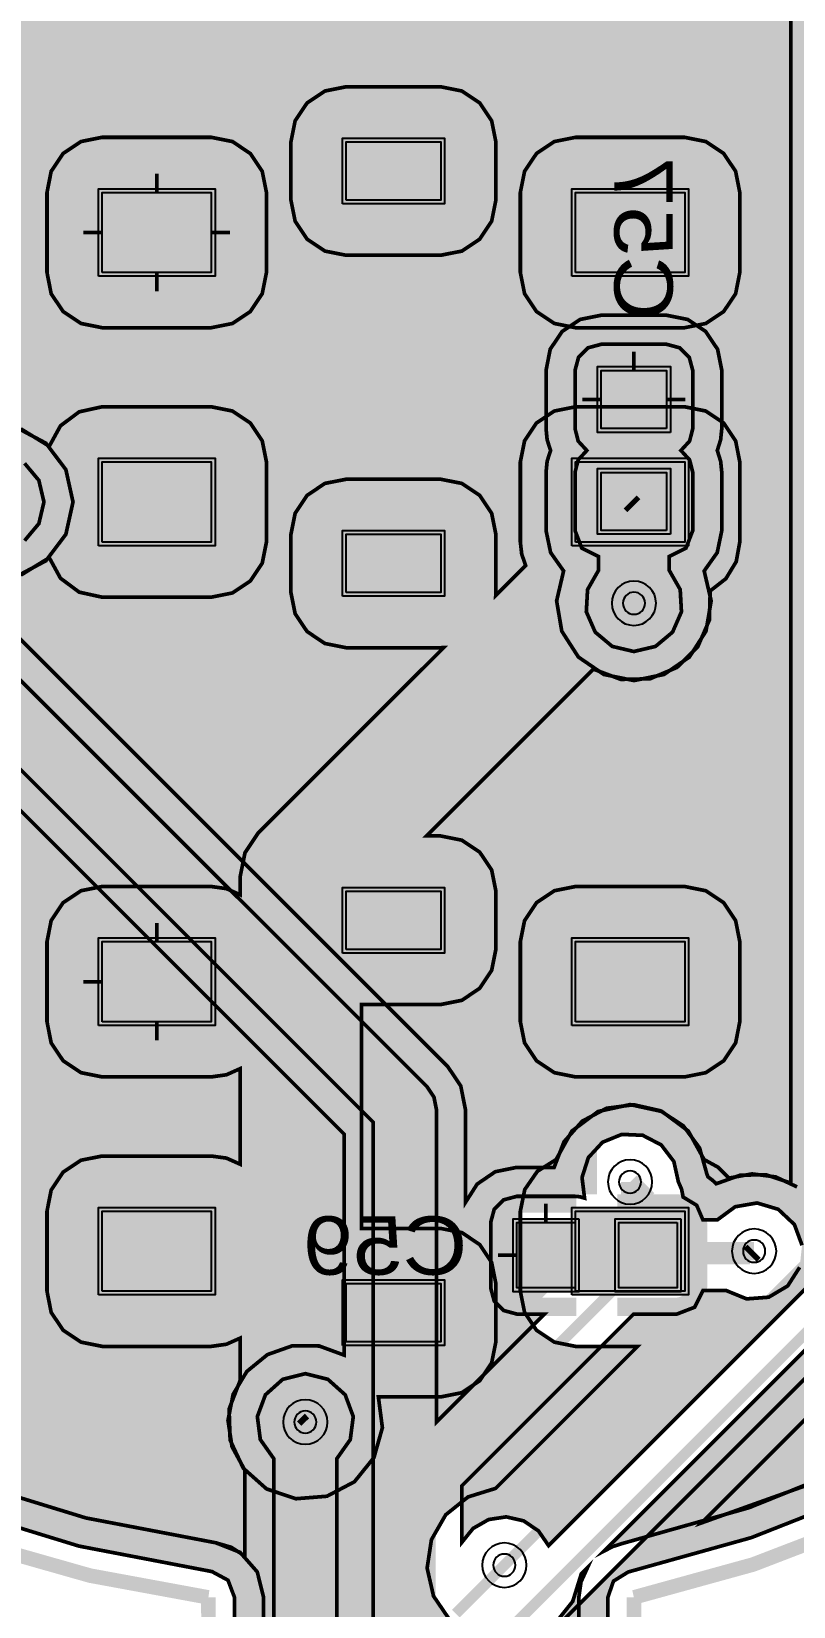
# Model space of a CAD drawing. Header units: millimetres. Extents: x -9 to 41.6, y -83.4 to 3.1.
# Drawn here: x 12.94 to 23.4, y -34.8 to -13.17 of the extents above; entities that cross this region are included whole.
import ezdxf
from ezdxf.enums import TextEntityAlignment as Align

# ---------------------------------------------------------------- set-up
doc = ezdxf.new("R2010")
doc.units = ezdxf.units.MM
doc.header["$MEASUREMENT"] = 0
for name, color, linetype, true_color in [('Board-Outline-Layer', 7, 'Continuous', 0xff00ff), ('Bottom-Layer', 7, 'Continuous', 0x0000ff), ('Bottom-Paste-Mask-Layer', 7, 'Continuous', 0x800000), ('Bottom-Silkscreen-Layer', 7, 'Continuous', 0x66cc33), ('Bottom-Solder-Mask-Layer', 7, 'Continuous', 0xaa00ff), ('Hole-Layer', 7, 'Continuous', 0x222222), ('Multi-Layer', 7, 'Continuous', 0xc0c0c0), ('Top-Layer', 7, 'Continuous', 0xff0000), ('Top-Paste-Mask-Layer', 7, 'Continuous', 0x808080), ('Top-Silkscreen-Layer', 7, 'Continuous', 0xffcc00), ('Top-Solder-Mask-Layer', 7, 'Continuous', 0x800080)]:
    doc.layers.add(name, color=color, linetype=linetype, true_color=true_color)
doc.styles.get("Standard").update_dxf_attribs({"font": 'arial.ttf'})

msp = doc.modelspace()

# ---------------------------------------------------------------- hatches: boundary and pattern name
at = {"layer": 'Bottom-Layer'}
for points in [[(17.283, -78.878), (17.29, -78.949), (17.311, -79.017), (15.852, -79.017), (15.725, -34.67), (15.636, -34.435), (15.415, -34.316), (13.588, -33.966), (11.81, -33.42), (10.102, -32.684), (8.484, -31.767), (6.975, -30.68), (5.593, -29.435), (4.355, -28.048), (3.274, -26.534), (2.364, -24.912), (1.636, -23.2), (1.098, -21.42), (0.756, -19.591), (0.615, -17.737), (0.676, -15.878), (0.939, -14.037), (1.4, -12.235), (2.054, -10.494), (2.893, -8.834), (3.907, -7.275), (5.085, -5.835), (5.333, -5.587), (6.691, -4.369), (8.17, -3.303), (9.755, -2.401), (11.427, -1.673), (13.167, -1.128), (14.956, -0.771), (16.772, -0.607), (18.595, -0.638), (20.405, -0.863), (22.18, -1.28), (23.901, -1.884), (25.547, -2.669), (27.101, -3.624), (28.543, -4.739), (29.859, -6.003), (31.032, -7.399), (32.049, -8.912), (32.9, -10.526), (33.573, -12.22), (34.061, -13.977), (34.061, -21.354), (33.594, -23.047), (32.955, -24.683), (32.152, -26.245), (31.192, -27.716), (30.086, -29.081), (28.846, -30.325), (27.485, -31.434), (26.016, -32.398), (24.457, -33.206), (22.822, -33.85), (21.131, -34.322), (20.929, -34.447), (20.851, -34.671), (20.851, -79.017), (19.522, -79.017), (19.543, -78.949), (19.55, -78.878), (19.55, -78.861), (19.965, -78.861), (20.144, -78.813), (20.275, -78.682), (20.323, -78.503), (20.323, -78.103), (20.317, -78.04), (20.301, -77.978), (20.317, -77.917), (20.323, -77.853), (20.323, -77.453), (20.275, -77.274), (20.144, -77.143), (19.965, -77.095), (19.547, -77.095), (19.547, -35.676), (24.501, -30.721), (24.595, -30.581), (24.628, -30.415), (24.628, -12.192), (24.595, -12.026), (24.501, -11.886), (22.245, -9.629), (22.475, -9.629), (22.757, -9.744), (23.06, -9.721), (23.321, -9.566), (23.485, -9.31), (23.518, -9.008), (23.413, -8.722), (23.191, -8.514), (22.9, -8.427), (22.6, -8.479), (22.355, -8.659), (21.903, -8.659), (21.856, -8.513), (21.752, -8.4), (21.808, -8.078), (21.704, -7.768), (21.464, -7.546), (21.147, -7.465), (20.83, -7.546), (20.59, -7.768), (20.486, -8.078), (20.542, -8.4), (20.49, -8.445), (20.447, -8.498), (20.318, -8.379), (20.147, -8.336), (19.347, -8.336), (19.168, -8.384), (19.037, -8.515), (18.989, -8.694), (18.989, -9.594), (19.037, -9.773), (19.168, -9.904), (19.347, -9.952), (20.147, -9.952), (20.318, -9.909), (20.447, -9.79), (20.576, -9.909), (20.747, -9.952), (21.343, -9.952), (23.762, -12.371), (23.762, -30.236), (20.038, -33.96), (19.899, -33.758), (19.696, -33.62), (19.456, -33.565), (19.214, -33.602), (19.001, -33.724), (18.847, -33.915), (18.847, -33.139), (21.205, -30.78), (21.801, -30.78), (22.042, -30.687), (22.157, -30.457), (22.475, -30.457), (22.757, -30.572), (23.06, -30.549), (23.321, -30.394), (23.485, -30.138), (23.518, -29.836), (23.413, -29.551), (23.191, -29.342), (22.9, -29.255), (22.6, -29.307), (22.355, -29.487), (22.157, -29.487), (22.071, -29.287), (21.885, -29.174), (21.864, -29.066), (21.82, -28.966), (21.758, -28.686), (21.584, -28.458), (21.33, -28.326), (21.044, -28.313), (20.779, -28.421), (20.584, -28.632), (20.497, -28.905), (20.532, -29.189), (20.468, -29.17), (20.401, -29.164), (19.601, -29.164), (19.422, -29.212), (19.291, -29.343), (19.243, -29.522), (19.243, -30.422), (19.291, -30.601), (19.422, -30.732), (19.601, -30.78), (19.98, -30.78), (18.497, -32.264), (18.497, -27.967), (18.464, -27.801), (18.37, -27.66), (11.267, -20.558), (11.263, -20.421), (11.231, -20.287), (11.302, -20.21), (11.348, -20.115), (11.994, -20.115), (12.259, -20.266), (12.564, -20.283), (12.843, -20.161), (13.039, -19.927), (13.109, -19.63), (13.039, -19.333), (12.843, -19.099), (12.564, -18.977), (12.259, -18.994), (11.994, -19.145), (11.364, -19.145), (11.364, -19.108), (11.316, -18.929), (11.185, -18.798), (11.006, -18.75), (10.206, -18.75), (10.035, -18.793), (9.906, -18.912), (9.777, -18.793), (9.606, -18.75), (8.806, -18.75), (8.627, -18.798), (8.496, -18.929), (8.448, -19.108), (8.448, -20.008), (8.496, -20.187), (8.627, -20.318), (8.806, -20.366), (9.606, -20.366), (9.777, -20.323), (9.906, -20.204), (9.94, -20.248), (9.981, -20.287), (9.951, -20.611), (10.079, -20.911), (10.334, -21.114), (10.655, -21.171), (17.63, -28.146), (17.63, -76.327), (17.131, -75.827), (17.131, -32.765), (17.315, -32.504), (17.356, -32.188), (17.245, -31.889), (17.007, -31.676), (16.697, -31.599), (16.388, -31.676), (16.15, -31.889), (16.039, -32.188), (16.08, -32.504), (16.264, -32.765), (16.264, -76.007), (16.297, -76.172), (16.391, -76.313), (17.173, -77.095), (16.865, -77.095), (16.686, -77.143), (16.555, -77.274), (16.507, -77.453), (16.507, -77.853), (16.513, -77.917), (16.529, -77.978), (16.513, -78.04), (16.507, -78.103), (16.507, -78.503), (16.555, -78.682), (16.686, -78.813), (16.865, -78.861), (17.283, -78.861)], [(5.615, -5.869), (6.984, -4.645), (8.48, -3.578), (10.084, -2.683), (11.776, -1.97), (13.537, -1.447), (15.345, -1.121), (17.177, -0.996), (19.013, -1.073), (20.828, -1.352), (22.602, -1.828), (24.313, -2.497), (25.94, -3.351), (27.463, -4.378), (28.863, -5.566), (30.125, -6.901), (31.232, -8.367), (32.171, -9.945), (32.931, -11.618), (33.502, -13.364), (33.877, -15.162), (34.053, -16.99), (34.026, -18.827), (33.797, -20.649), (33.369, -22.436), (32.748, -24.164), (31.939, -25.814), (30.955, -27.364), (29.806, -28.797), (28.506, -30.095), (27.071, -31.242), (25.518, -32.224), (23.868, -33.029), (22.138, -33.648), (24.783, -31.003), (24.963, -30.733), (25.027, -30.415), (25.027, -12.192), (24.963, -11.874), (24.783, -11.604), (23.254, -10.075), (23.628, -9.822), (23.863, -9.436), (23.917, -8.987), (23.779, -8.557), (23.474, -8.223), (23.058, -8.046), (22.607, -8.058), (22.201, -8.257), (22.172, -7.851), (21.993, -7.487), (21.69, -7.216), (21.307, -7.079), (20.901, -7.095), (20.531, -7.264), (20.251, -7.559), (20.103, -7.937), (19.347, -7.937), (19.057, -7.995), (18.812, -8.159), (18.648, -8.405), (18.59, -8.694), (18.59, -9.594), (18.648, -9.884), (18.812, -10.129), (19.057, -10.293), (19.347, -10.351), (20.147, -10.351), (20.3, -10.335), (20.447, -10.289), (20.594, -10.335), (20.747, -10.351), (21.178, -10.351), (23.364, -12.536), (23.364, -28.982), (23.028, -28.869), (22.674, -28.872), (22.34, -28.991), (22.286, -28.941), (22.227, -28.897), (22.221, -28.88), (22.213, -28.863), (22.111, -28.5), (21.888, -28.196), (21.573, -27.989), (21.206, -27.906), (20.833, -27.955), (20.5, -28.132), (20.25, -28.414), (20.114, -28.766), (19.601, -28.766), (19.306, -28.826), (19.057, -28.996), (18.895, -29.25), (18.895, -27.967), (18.832, -27.648), (18.651, -27.379), (11.786, -20.514), (11.858, -20.514), (12.281, -20.679), (12.735, -20.651), (13.136, -20.437), (13.41, -20.074), (13.508, -19.63), (13.41, -19.186), (13.136, -18.823), (12.735, -18.609), (12.281, -18.581), (11.858, -18.746), (11.671, -18.746), (11.502, -18.537), (11.271, -18.399), (11.006, -18.351), (10.206, -18.351), (10.053, -18.367), (9.906, -18.414), (9.759, -18.367), (9.606, -18.351), (8.806, -18.351), (8.516, -18.409), (8.271, -18.573), (8.107, -18.819), (8.049, -19.108), (8.049, -20.008), (8.107, -20.298), (8.271, -20.543), (8.516, -20.707), (8.806, -20.765), (9.576, -20.765), (9.759, -21.149), (10.079, -21.431), (10.485, -21.564), (17.232, -28.311), (17.232, -31.345), (16.889, -31.219), (16.523, -31.215), (16.178, -31.337), (15.895, -31.568), (15.707, -31.881), (15.636, -32.24), (15.691, -32.601), (15.866, -32.922), (15.866, -34.102), (15.681, -33.983), (15.469, -33.921), (13.685, -33.58), (11.949, -33.047), (10.281, -32.328), (8.701, -31.433), (7.227, -30.371), (5.878, -29.156), (4.668, -27.801), (3.612, -26.323), (2.724, -24.739), (2.012, -23.069), (1.486, -21.33), (1.152, -19.545), (1.013, -17.734), (1.072, -15.919), (1.328, -14.121), (1.778, -12.361), (2.416, -10.661), (3.234, -9.04), (4.224, -7.517), (5.373, -6.111)], [(20.003, -19.223), (20.003, -20.023), (20.066, -20.325), (20.244, -20.577), (20.148, -20.988), (20.219, -21.404), (20.447, -21.759), (20.796, -21.998), (21.209, -22.082), (21.623, -21.998), (21.971, -21.759), (22.199, -21.404), (22.27, -20.988), (22.174, -20.577), (22.353, -20.325), (22.416, -20.023), (22.416, -19.223), (22.4, -19.07), (22.354, -18.923), (22.4, -18.776), (22.416, -18.623), (22.416, -17.823), (22.358, -17.533), (22.194, -17.288), (21.949, -17.124), (21.659, -17.066), (20.759, -17.066), (20.47, -17.124), (20.224, -17.288), (20.06, -17.533), (20.003, -17.823), (20.003, -18.623), (20.018, -18.776), (20.065, -18.923), (20.018, -19.07)], [(20.401, -19.223), (20.401, -20.023), (20.494, -20.264), (20.724, -20.379), (20.724, -20.568), (20.573, -20.833), (20.556, -21.138), (20.678, -21.417), (20.912, -21.613), (21.209, -21.683), (21.506, -21.613), (21.74, -21.417), (21.862, -21.138), (21.845, -20.833), (21.694, -20.568), (21.694, -20.379), (21.924, -20.264), (22.017, -20.023), (22.017, -19.223), (21.974, -19.052), (21.855, -18.923), (21.974, -18.794), (22.017, -18.623), (22.017, -17.823), (21.969, -17.644), (21.838, -17.513), (21.659, -17.465), (20.759, -17.465), (20.58, -17.513), (20.449, -17.644), (20.401, -17.823), (20.401, -18.623), (20.444, -18.794), (20.563, -18.923), (20.444, -19.052)], [(21.659, -18.623), (20.759, -18.623), (20.759, -17.823), (21.659, -17.823)], [(21.659, -20.023), (20.759, -20.023), (20.759, -19.223), (21.659, -19.223)], [(20.401, -29.522), (20.401, -30.422), (19.601, -30.422), (19.601, -29.522)], [(21.801, -29.522), (21.801, -30.422), (21.001, -30.422), (21.001, -29.522)]]:
    msp.add_hatch(color=256, dxfattribs=at).paths.add_polyline_path(points)
at = {"layer": 'Bottom-Paste-Mask-Layer'}
for points in [[(21.659, -18.623), (20.759, -18.623), (20.759, -17.823), (21.659, -17.823)], [(21.659, -20.023), (20.759, -20.023), (20.759, -19.223), (21.659, -19.223)], [(20.401, -29.522), (20.401, -30.422), (19.601, -30.422), (19.601, -29.522)], [(21.801, -29.522), (21.801, -30.422), (21.001, -30.422), (21.001, -29.522)]]:
    msp.add_hatch(color=256, dxfattribs=at).paths.add_polyline_path(points)
at = {"layer": 'Bottom-Solder-Mask-Layer'}
for points in [[(21.71, -18.674), (20.708, -18.674), (20.708, -17.772), (21.71, -17.772)], [(21.71, -20.074), (20.708, -20.074), (20.708, -19.172), (21.71, -19.172)], [(20.452, -29.471), (20.452, -30.473), (19.55, -30.473), (19.55, -29.471)], [(21.852, -29.471), (21.852, -30.473), (20.95, -30.473), (20.95, -29.471)]]:
    msp.add_hatch(color=256, dxfattribs=at).paths.add_polyline_path(points)
at = {"layer": 'Top-Layer'}
for points in [[(21.043, -33.933), (20.918, -33.973), (20.801, -34.034), (32.084, -22.751), (32.264, -22.481), (32.328, -22.163), (32.328, -22.123), (32.506, -21.791), (32.557, -21.418), (32.474, -21.051), (32.51, -20.955), (32.535, -20.855), (32.755, -20.687), (32.9, -20.452), (32.95, -20.18), (32.95, -19.08), (32.893, -18.791), (32.729, -18.545), (32.483, -18.381), (32.194, -18.323), (30.694, -18.323), (30.404, -18.381), (30.159, -18.545), (29.995, -18.791), (29.937, -19.08), (29.937, -20.18), (30.004, -20.49), (30.192, -20.746), (30.468, -20.902), (30.49, -20.977), (30.518, -21.051), (30.435, -21.497), (30.546, -21.937), (23.449, -29.034), (23.155, -28.897), (22.832, -28.856), (22.513, -28.914), (22.361, -28.762), (22.173, -28.659), (21.956, -28.267), (21.595, -27.999), (21.157, -27.904), (20.718, -27.999), (20.358, -28.267), (20.141, -28.659), (19.884, -28.82), (19.711, -29.07), (19.65, -29.367), (19.65, -30.467), (19.708, -30.757), (19.872, -31.002), (20.117, -31.166), (20.407, -31.224), (21.26, -31.224), (19.31, -33.174), (18.933, -33.291), (18.625, -33.537), (18.429, -33.879), (18.37, -34.269), (18.458, -34.653), (18.68, -34.979), (19.006, -35.201), (19.39, -35.289), (19.78, -35.23), (20.122, -35.034), (20.369, -34.726), (20.486, -34.35), (20.572, -34.263), (20.483, -34.459), (20.453, -34.671), (20.453, -78.619), (16.249, -78.619), (16.124, -34.669), (16.038, -34.321), (15.802, -34.052), (15.469, -33.921), (13.685, -33.58), (11.949, -33.047), (10.281, -32.328), (8.701, -31.433), (7.227, -30.371), (5.878, -29.156), (4.668, -27.801), (3.612, -26.323), (2.724, -24.739), (2.012, -23.069), (1.486, -21.33), (1.152, -19.545), (1.013, -17.734), (1.072, -15.919), (1.328, -14.121), (1.778, -12.361), (2.416, -10.661), (3.234, -9.04), (4.224, -7.517), (5.373, -6.111), (5.615, -5.869), (6.968, -4.658), (8.445, -3.601), (10.028, -2.711), (11.698, -1.998), (13.436, -1.471), (15.221, -1.137), (17.032, -0.998), (18.847, -1.058), (20.645, -1.314), (22.404, -1.765), (24.104, -2.404), (25.725, -3.224), (27.246, -4.216), (28.65, -5.367), (29.921, -6.665), (31.044, -8.093), (32.004, -9.634), (32.791, -11.271), (33.395, -12.983), (33.81, -14.752), (34.029, -16.554), (34.051, -18.37), (33.876, -20.178), (33.505, -21.956), (32.943, -23.683), (32.196, -25.338), (31.273, -26.903), (30.186, -28.357), (28.948, -29.685), (27.572, -30.871), (26.075, -31.899), (24.475, -32.759), (22.791, -33.439), (21.043, -33.933)], [(16.5, -15.486), (16.558, -15.775), (16.722, -16.021), (16.967, -16.185), (17.257, -16.242), (18.557, -16.242), (18.847, -16.185), (19.092, -16.021), (19.256, -15.775), (19.314, -15.486), (19.314, -14.686), (19.256, -14.396), (19.092, -14.151), (18.847, -13.987), (18.557, -13.929), (17.257, -13.929), (16.967, -13.987), (16.722, -14.151), (16.558, -14.396), (16.5, -14.686)], [(13.151, -16.48), (13.208, -16.77), (13.372, -17.015), (13.618, -17.179), (13.907, -17.237), (15.407, -17.237), (15.697, -17.179), (15.942, -17.015), (16.106, -16.77), (16.164, -16.48), (16.164, -15.38), (16.106, -15.09), (15.942, -14.845), (15.697, -14.681), (15.407, -14.623), (13.907, -14.623), (13.618, -14.681), (13.372, -14.845), (13.208, -15.09), (13.151, -15.38)], [(17.257, -15.486), (17.257, -14.686), (18.557, -14.686), (18.557, -15.486)], [(19.65, -16.48), (19.708, -16.77), (19.872, -17.015), (20.117, -17.179), (20.407, -17.237), (21.907, -17.237), (22.196, -17.179), (22.442, -17.015), (22.606, -16.77), (22.663, -16.48), (22.663, -15.38), (22.606, -15.09), (22.442, -14.845), (22.196, -14.681), (21.907, -14.623), (20.407, -14.623), (20.117, -14.681), (19.872, -14.845), (19.708, -15.09), (19.65, -15.38)], [(13.907, -16.48), (13.907, -15.38), (15.407, -15.38), (15.407, -16.48)], [(20.407, -16.48), (20.407, -15.38), (21.907, -15.38), (21.907, -16.48)], [(13.907, -20.937), (15.407, -20.937), (15.697, -20.879), (15.942, -20.715), (16.106, -20.47), (16.164, -20.18), (16.164, -19.08), (16.106, -18.791), (15.942, -18.545), (15.697, -18.381), (15.407, -18.323), (13.907, -18.323), (13.593, -18.392), (13.336, -18.584), (13.182, -18.865), (12.792, -18.626), (12.337, -18.574), (11.903, -18.718), (11.735, -18.508), (11.503, -18.371), (11.239, -18.323), (9.739, -18.323), (9.449, -18.381), (9.204, -18.545), (9.04, -18.791), (8.982, -19.08), (8.982, -20.18), (9.066, -20.527), (9.3, -20.796), (9.631, -20.929), (9.874, -21.278), (10.235, -21.504), (10.656, -21.57), (11.068, -21.465), (11.407, -21.206), (11.616, -20.836), (11.78, -20.709), (11.903, -20.542), (12.337, -20.686), (12.792, -20.634), (13.182, -20.395), (13.336, -20.677), (13.593, -20.868)], [(15.805, -28.724), (15.614, -28.639), (15.407, -28.611), (13.907, -28.611), (13.618, -28.668), (13.372, -28.832), (13.208, -29.078), (13.151, -29.367), (13.151, -30.467), (13.208, -30.757), (13.372, -31.002), (13.618, -31.166), (13.907, -31.224), (15.407, -31.224), (15.614, -31.195), (15.805, -31.11), (15.805, -31.687), (15.651, -32.085), (15.665, -32.511), (15.846, -32.897), (16.165, -33.181), (16.569, -33.316), (16.994, -33.282), (17.372, -33.083), (17.64, -32.751), (17.756, -32.341), (17.701, -31.918), (18.557, -31.918), (18.847, -31.86), (19.092, -31.696), (19.256, -31.451), (19.314, -31.161), (19.314, -30.361), (19.256, -30.072), (19.092, -29.826), (18.847, -29.662), (18.557, -29.605), (17.469, -29.605), (17.469, -26.53), (18.557, -26.53), (18.847, -26.472), (19.092, -26.308), (19.256, -26.062), (19.314, -25.773), (19.314, -24.973), (19.256, -24.683), (19.092, -24.438), (18.847, -24.274), (18.557, -24.216), (18.362, -24.216), (20.653, -21.925), (21.029, -22.066), (21.43, -22.058), (21.8, -21.902), (22.085, -21.62), (22.245, -21.252), (22.257, -20.851), (22.472, -20.683), (22.614, -20.449), (22.663, -20.18), (22.663, -19.08), (22.606, -18.791), (22.442, -18.545), (22.196, -18.381), (21.907, -18.323), (20.407, -18.323), (20.117, -18.381), (19.872, -18.545), (19.708, -18.791), (19.65, -19.08), (19.65, -20.18), (19.669, -20.346), (19.723, -20.503), (19.312, -20.914), (19.313, -20.894), (19.314, -20.874), (19.314, -20.074), (19.256, -19.785), (19.092, -19.539), (18.847, -19.375), (18.557, -19.318), (17.257, -19.318), (16.967, -19.375), (16.722, -19.539), (16.558, -19.785), (16.5, -20.074), (16.5, -20.874), (16.558, -21.164), (16.722, -21.409), (16.967, -21.573), (17.257, -21.631), (18.557, -21.631), (18.577, -21.63), (18.597, -21.63), (16.049, -24.177), (15.869, -24.447), (15.805, -24.765), (15.805, -25.024), (15.614, -24.939), (15.407, -24.91), (13.907, -24.91), (13.618, -24.968), (13.372, -25.132), (13.208, -25.378), (13.151, -25.667), (13.151, -26.767), (13.208, -27.057), (13.372, -27.302), (13.618, -27.466), (13.907, -27.524), (15.407, -27.524), (15.614, -27.495), (15.805, -27.41)], [(13.907, -20.18), (13.907, -19.08), (15.407, -19.08), (15.407, -20.18)], [(20.407, -20.18), (20.407, -19.08), (21.907, -19.08), (21.907, -20.18)], [(17.257, -20.874), (17.257, -20.074), (18.557, -20.074), (18.557, -20.874)], [(17.257, -25.773), (17.257, -24.973), (18.557, -24.973), (18.557, -25.773)], [(19.65, -26.767), (19.708, -27.057), (19.872, -27.302), (20.117, -27.466), (20.407, -27.524), (21.907, -27.524), (22.196, -27.466), (22.442, -27.302), (22.606, -27.057), (22.663, -26.767), (22.663, -25.667), (22.606, -25.378), (22.442, -25.132), (22.196, -24.968), (21.907, -24.91), (20.407, -24.91), (20.117, -24.968), (19.872, -25.132), (19.708, -25.378), (19.65, -25.667)], [(13.907, -26.767), (13.907, -25.667), (15.407, -25.667), (15.407, -26.767)], [(20.407, -26.767), (20.407, -25.667), (21.907, -25.667), (21.907, -26.767)], [(13.907, -30.467), (13.907, -29.367), (15.407, -29.367), (15.407, -30.467)], [(20.407, -30.467), (20.407, -29.367), (21.907, -29.367), (21.907, -30.467)], [(17.257, -31.161), (17.257, -30.361), (18.557, -30.361), (18.557, -31.161)]]:
    msp.add_hatch(color=256, dxfattribs=at).paths.add_polyline_path(points)
at = {"layer": 'Top-Paste-Mask-Layer'}
for points in [[(17.257, -15.486), (17.257, -14.686), (18.557, -14.686), (18.557, -15.486)], [(13.907, -16.48), (13.907, -15.38), (15.407, -15.38), (15.407, -16.48)], [(20.407, -16.48), (20.407, -15.38), (21.907, -15.38), (21.907, -16.48)], [(13.907, -20.18), (13.907, -19.08), (15.407, -19.08), (15.407, -20.18)], [(20.407, -20.18), (20.407, -19.08), (21.907, -19.08), (21.907, -20.18)], [(17.257, -20.874), (17.257, -20.074), (18.557, -20.074), (18.557, -20.874)], [(17.257, -25.773), (17.257, -24.973), (18.557, -24.973), (18.557, -25.773)], [(13.907, -26.767), (13.907, -25.667), (15.407, -25.667), (15.407, -26.767)], [(20.407, -26.767), (20.407, -25.667), (21.907, -25.667), (21.907, -26.767)], [(13.907, -30.467), (13.907, -29.367), (15.407, -29.367), (15.407, -30.467)], [(20.407, -30.467), (20.407, -29.367), (21.907, -29.367), (21.907, -30.467)], [(17.257, -31.161), (17.257, -30.361), (18.557, -30.361), (18.557, -31.161)]]:
    msp.add_hatch(color=256, dxfattribs=at).paths.add_polyline_path(points)
at = {"layer": 'Top-Solder-Mask-Layer'}
for points in [[(17.206, -15.537), (17.206, -14.635), (18.608, -14.635), (18.608, -15.537)], [(13.856, -16.531), (13.856, -15.329), (15.458, -15.329), (15.458, -16.531)], [(20.356, -16.531), (20.356, -15.329), (21.958, -15.329), (21.958, -16.531)], [(13.856, -20.231), (13.856, -19.029), (15.458, -19.029), (15.458, -20.231)], [(20.356, -20.231), (20.356, -19.029), (21.958, -19.029), (21.958, -20.231)], [(17.206, -20.925), (17.206, -20.023), (18.608, -20.023), (18.608, -20.925)], [(17.206, -25.824), (17.206, -24.922), (18.608, -24.922), (18.608, -25.824)], [(13.856, -26.818), (13.856, -25.616), (15.458, -25.616), (15.458, -26.818)], [(20.356, -26.818), (20.356, -25.616), (21.958, -25.616), (21.958, -26.818)], [(13.856, -30.518), (13.856, -29.316), (15.458, -29.316), (15.458, -30.518)], [(20.356, -30.518), (20.356, -29.316), (21.958, -29.316), (21.958, -30.518)], [(17.206, -31.212), (17.206, -30.31), (18.608, -30.31), (18.608, -31.212)]]:
    msp.add_hatch(color=256, dxfattribs=at).paths.add_polyline_path(points)

# ---------------------------------------------------------------- linework, layer by layer
at = {"layer": 'Board-Outline-Layer', "const_width": 0.2}
for points in [[(21.209, -34.671, 1.331), (5.08, -5.334)], [(4.826, -5.588, 0.605), (15.367, -34.671)]]:
    msp.add_lwpolyline(points, format="xyb", dxfattribs=at)
for points in [[(15.494, -79.248), (15.367, -34.671)], [(15.494, -79.375), (21.209, -79.375), (21.209, -34.671)]]:
    msp.add_lwpolyline(points, dxfattribs=at)
at = {"layer": 'Bottom-Layer'}
for points, const_width in [([(32.931, -11.618), (33.502, -13.364), (33.877, -15.162), (34.053, -16.99), (34.026, -18.827), (33.797, -20.649), (33.369, -22.436), (32.748, -24.164), (31.939, -25.814), (30.955, -27.364), (29.806, -28.797), (28.506, -30.095), (27.071, -31.242), (25.518, -32.224), (23.868, -33.029), (22.138, -33.648), (24.783, -31.003), (24.963, -30.733), (25.027, -30.415), (25.027, -12.192)], 0.0508), ([(19.547, -35.676), (24.501, -30.721), (24.595, -30.581), (24.628, -30.415), (24.628, -12.192)], 0.0508), ([(33.573, -12.22), (34.061, -13.977), (34.061, -21.354), (33.594, -23.047), (32.955, -24.683), (32.152, -26.245), (31.192, -27.716), (30.086, -29.081), (28.846, -30.325), (27.485, -31.434), (26.016, -32.398), (24.457, -33.206), (22.822, -33.85), (21.131, -34.322), (20.929, -34.447), (20.851, -34.671), (20.851, -79.017)], 0.0508), ([(23.364, -12.536), (23.364, -28.982), (23.028, -28.869), (22.674, -28.872), (22.34, -28.991), (22.286, -28.941), (22.227, -28.897), (22.221, -28.88), (22.213, -28.863), (22.111, -28.5), (21.888, -28.196), (21.573, -27.989), (21.206, -27.906), (20.833, -27.955), (20.5, -28.132), (20.25, -28.414), (20.114, -28.766), (19.601, -28.766), (19.306, -28.826), (19.057, -28.996), (18.895, -29.25), (18.895, -27.967), (18.832, -27.648), (18.651, -27.379), (11.786, -20.514)], 0.0508), ([(21.209, -17.826), (21.209, -17.566)], 0.0508), ([(21.209, -17.826), (21.209, -17.566)], 0.0508), ([(20.762, -18.223), (20.503, -18.223)], 0.0508), ([(20.762, -18.223), (20.503, -18.223)], 0.0508), ([(21.657, -18.223), (21.916, -18.223)], 0.0508), ([(21.657, -18.223), (21.916, -18.223)], 0.0508), ([(12.735, -20.651), (13.136, -20.437), (13.41, -20.074), (13.508, -19.63), (13.41, -19.186), (13.136, -18.823), (12.735, -18.609)], 0.0508), ([(12.843, -20.161), (13.039, -19.927), (13.109, -19.63), (13.039, -19.333), (12.843, -19.099)], 0.0508), ([(21.209, -19.623), (21.209, -21.02)], 0.254), ([(10.606, -20.509), (18.064, -27.967)], 0.15), ([(23.518, -29.836), (23.413, -29.551), (23.191, -29.342), (22.9, -29.255), (22.6, -29.307), (22.355, -29.487), (22.157, -29.487), (22.071, -29.287), (21.885, -29.174), (21.864, -29.066), (21.82, -28.966), (21.758, -28.686), (21.584, -28.458), (21.33, -28.326), (21.044, -28.313), (20.779, -28.421), (20.584, -28.632), (20.497, -28.905), (20.532, -29.189), (20.468, -29.17), (20.401, -29.164), (19.601, -29.164), (19.422, -29.212), (19.291, -29.343), (19.243, -29.522), (19.243, -30.422), (19.291, -30.601), (19.422, -30.732), (19.601, -30.78), (19.98, -30.78), (18.497, -32.264), (18.497, -27.967), (18.464, -27.801), (18.37, -27.66), (11.267, -20.558)], 0.0508), ([(10.655, -21.171), (17.63, -28.146), (17.63, -76.327)], 0.0508), ([(10.485, -21.564), (17.232, -28.311), (17.232, -31.345), (16.889, -31.219), (16.523, -31.215), (16.178, -31.337), (15.895, -31.568), (15.707, -31.881), (15.636, -32.24), (15.691, -32.601), (15.866, -32.922), (15.866, -34.102), (15.681, -33.983), (15.469, -33.921), (13.685, -33.58), (11.949, -33.047)], 0.0508), ([(18.064, -27.967), (18.064, -77.386)], 0.15), ([(21.401, -29.21), (21.157, -28.966)], 0.254), ([(21.401, -29.972), (21.401, -29.21)], 0.254), ([(20.001, -29.525), (20.001, -29.266)], 0.0508), ([(20.001, -29.525), (20.001, -29.266)], 0.0508), ([(22.805, -29.972), (22.86, -29.917)], 0.254), ([(21.401, -29.972), (18.414, -32.96)], 0.15), ([(19.604, -29.972), (19.344, -29.972)], 0.0508), ([(21.401, -29.972), (22.805, -29.972)], 0.254), ([(23.762, -30.236), (20.038, -33.96), (19.899, -33.758), (19.696, -33.62), (19.456, -33.565), (19.214, -33.602), (19.001, -33.724), (18.847, -33.915), (18.847, -33.139), (21.205, -30.78), (21.801, -30.78), (22.042, -30.687), (22.157, -30.457), (22.475, -30.457), (22.757, -30.572), (23.06, -30.549), (23.321, -30.394), (23.485, -30.138)], 0.0508), ([(24.195, -30.415), (19.114, -35.497)], 0.15), ([(17.131, -75.827), (17.131, -32.765), (17.315, -32.504), (17.356, -32.188), (17.245, -31.889), (17.007, -31.676), (16.697, -31.599), (16.388, -31.676), (16.15, -31.889), (16.039, -32.188), (16.08, -32.504), (16.264, -32.765), (16.264, -76.007)], 0.0508), ([(16.697, -32.263), (16.697, -76.007)], 0.15), ([(18.414, -32.96), (18.414, -77.386)], 0.15), ([(15.852, -79.017), (15.725, -34.67), (15.636, -34.435), (15.415, -34.316), (13.588, -33.966), (11.81, -33.42)], 0.0508), ([(19.431, -34.228), (18.764, -34.896)], 0.15)]:
    msp.add_lwpolyline(points, dxfattribs=dict(at, const_width=const_width))
at = {"layer": 'Bottom-Layer', "const_width": 0.0508}
for points in [[(20.003, -19.223), (20.003, -20.023), (20.066, -20.325), (20.244, -20.577), (20.148, -20.988), (20.219, -21.404), (20.447, -21.759), (20.796, -21.998), (21.209, -22.082), (21.623, -21.998), (21.971, -21.759), (22.199, -21.404), (22.27, -20.988), (22.174, -20.577), (22.353, -20.325), (22.416, -20.023), (22.416, -19.223), (22.4, -19.07), (22.354, -18.923), (22.4, -18.776), (22.416, -18.623), (22.416, -17.823), (22.358, -17.533), (22.194, -17.288), (21.949, -17.124), (21.659, -17.066), (20.759, -17.066), (20.47, -17.124), (20.224, -17.288), (20.06, -17.533), (20.003, -17.823), (20.003, -18.623), (20.018, -18.776), (20.065, -18.923), (20.018, -19.07)], [(20.401, -19.223), (20.401, -20.023), (20.494, -20.264), (20.724, -20.379), (20.724, -20.568), (20.573, -20.833), (20.556, -21.138), (20.678, -21.417), (20.912, -21.613), (21.209, -21.683), (21.506, -21.613), (21.74, -21.417), (21.862, -21.138), (21.845, -20.833), (21.694, -20.568), (21.694, -20.379), (21.924, -20.264), (22.017, -20.023), (22.017, -19.223), (21.974, -19.052), (21.855, -18.923), (21.974, -18.794), (22.017, -18.623), (22.017, -17.823), (21.969, -17.644), (21.838, -17.513), (21.659, -17.465), (20.759, -17.465), (20.58, -17.513), (20.449, -17.644), (20.401, -17.823), (20.401, -18.623), (20.444, -18.794), (20.563, -18.923), (20.444, -19.052)]]:
    msp.add_lwpolyline(points, close=True, dxfattribs=at)
at = {"layer": 'Bottom-Layer'}
for points in [[(21.659, -18.623), (20.759, -18.623), (20.759, -17.823), (21.659, -17.823)], [(21.659, -20.023), (20.759, -20.023), (20.759, -19.223), (21.659, -19.223)], [(20.401, -29.522), (20.401, -30.422), (19.601, -30.422), (19.601, -29.522)], [(21.801, -29.522), (21.801, -30.422), (21.001, -30.422), (21.001, -29.522)]]:
    msp.add_lwpolyline(points, close=True, dxfattribs=at)
at = {"layer": 'Bottom-Paste-Mask-Layer'}
for points in [[(21.659, -18.623), (20.759, -18.623), (20.759, -17.823), (21.659, -17.823)], [(21.659, -20.023), (20.759, -20.023), (20.759, -19.223), (21.659, -19.223)], [(20.401, -29.522), (20.401, -30.422), (19.601, -30.422), (19.601, -29.522)], [(21.801, -29.522), (21.801, -30.422), (21.001, -30.422), (21.001, -29.522)]]:
    msp.add_lwpolyline(points, close=True, dxfattribs=at)
at = {"layer": 'Bottom-Silkscreen-Layer', "const_width": 0.254}
for points in [[(20.809, -17.533, 0.414), (20.499, -17.843)], [(20.809, -17.533, 0.414), (20.499, -17.843)], [(21.919, -17.843, 0.414), (21.609, -17.533)], [(21.919, -17.843, 0.414), (21.609, -17.533)], [(20.499, -20.003, 0.414), (20.809, -20.313)], [(20.499, -20.003, 0.414), (20.809, -20.313)], [(21.609, -20.313, 0.414), (21.919, -20.003)], [(21.609, -20.313, 0.414), (21.919, -20.003)], [(19.621, -29.262, 0.414), (19.311, -29.572)], [(19.621, -29.262, 0.414), (19.311, -29.572)], [(22.091, -29.572, 0.414), (21.781, -29.262)], [(22.091, -29.572, 0.414), (21.781, -29.262)], [(19.311, -30.372, 0.414), (19.621, -30.682)], [(19.311, -30.372, 0.414), (19.621, -30.682)], [(21.781, -30.682, 0.414), (22.091, -30.372)], [(21.781, -30.682, 0.414), (22.091, -30.372)]]:
    msp.add_lwpolyline(points, format="xyb", dxfattribs=at)
for points in [[(21.609, -17.533), (20.809, -17.533)], [(21.609, -17.533), (20.809, -17.533)], [(20.499, -18.643), (20.499, -17.843)], [(20.499, -18.643), (20.499, -17.843)], [(21.919, -18.643), (21.919, -17.843)], [(21.919, -18.643), (21.919, -17.843)], [(20.499, -19.203), (20.499, -20.003)], [(20.499, -19.203), (20.499, -20.003)], [(21.919, -19.203), (21.919, -20.003)], [(21.919, -19.203), (21.919, -20.003)], [(20.809, -20.313), (21.609, -20.313)], [(20.809, -20.313), (21.609, -20.313)], [(20.421, -29.262), (19.621, -29.262)], [(20.421, -29.262), (19.621, -29.262)], [(20.981, -29.262), (21.781, -29.262)], [(20.981, -29.262), (21.781, -29.262)], [(19.311, -29.572), (19.311, -30.372)], [(19.311, -29.572), (19.311, -30.372)], [(22.091, -30.372), (22.091, -29.572)], [(22.091, -30.372), (22.091, -29.572)], [(20.421, -30.682), (19.621, -30.682)], [(20.421, -30.682), (19.621, -30.682)], [(20.981, -30.682), (21.781, -30.682)], [(20.981, -30.682), (21.781, -30.682)]]:
    msp.add_lwpolyline(points, dxfattribs=at)
at = {"layer": 'Bottom-Solder-Mask-Layer'}
for points in [[(21.71, -18.674), (20.708, -18.674), (20.708, -17.772), (21.71, -17.772)], [(21.71, -20.074), (20.708, -20.074), (20.708, -19.172), (21.71, -19.172)], [(20.452, -29.471), (20.452, -30.473), (19.55, -30.473), (19.55, -29.471)], [(21.852, -29.471), (21.852, -30.473), (20.95, -30.473), (20.95, -29.471)]]:
    msp.add_lwpolyline(points, close=True, dxfattribs=at)
at = {"layer": 'Hole-Layer'}
for points in [[(21.057, -21.02, 1), (21.362, -21.02, 1)], [(21.004, -28.966, 1), (21.309, -28.966, 1)], [(22.708, -29.917, 1), (23.013, -29.917, 1)], [(16.545, -32.263, 1), (16.85, -32.263, 1)], [(19.279, -34.228, 1), (19.584, -34.228, 1)]]:
    msp.add_lwpolyline(points, format="xyb", close=True, dxfattribs=at)
at = {"layer": 'Multi-Layer'}
for points in [[(20.904, -21.02, 1), (21.514, -21.02), (21.514, -21.02, 1), (20.904, -21.02)], [(20.852, -28.966, 1), (21.462, -28.966), (21.462, -28.966, 1), (20.852, -28.966)], [(22.555, -29.917, 1), (23.165, -29.917), (23.165, -29.917, 1), (22.555, -29.917)], [(16.392, -32.263, 1), (17.002, -32.263), (17.002, -32.263, 1), (16.392, -32.263)], [(19.126, -34.228, 1), (19.736, -34.228), (19.736, -34.228, 1), (19.126, -34.228)]]:
    msp.add_lwpolyline(points, format="xyb", dxfattribs=at)
at = {"layer": 'Top-Layer', "const_width": 0.00508}
msp.add_lwpolyline([(-3.81, -65.391), (-3.81, -15.127, -0.414), (11.19, -0.127), (22.084, -0.127, -0.414), (37.084, -15.127), (37.084, -65.391, -0.414), (22.084, -80.391), (11.19, -80.391, -0.414)], format="xyb", close=True, dxfattribs=at)
at = {"layer": 'Top-Layer'}
for points, const_width in [([(33.395, -12.983), (33.81, -14.752), (34.029, -16.554), (34.051, -18.37), (33.876, -20.178), (33.505, -21.956), (32.943, -23.683), (32.196, -25.338), (31.273, -26.903), (30.186, -28.357), (28.948, -29.685), (27.572, -30.871), (26.075, -31.899), (24.475, -32.759), (22.791, -33.439), (21.043, -33.933)], 0.0508), ([(14.657, -15.383), (14.657, -15.123)], 0.0508), ([(13.91, -15.93), (13.651, -15.93)], 0.0508), ([(15.405, -15.93), (15.664, -15.93)], 0.0508), ([(14.657, -16.477), (14.657, -16.737)], 0.0508), ([(12.792, -20.634), (13.182, -20.395), (13.336, -20.677), (13.593, -20.868), (13.907, -20.937), (15.407, -20.937), (15.697, -20.879), (15.942, -20.715), (16.106, -20.47), (16.164, -20.18), (16.164, -19.08), (16.106, -18.791), (15.942, -18.545), (15.697, -18.381), (15.407, -18.323), (13.907, -18.323), (13.593, -18.392), (13.336, -18.584), (13.182, -18.865), (12.792, -18.626)], 0.0508), ([(21.209, -19.682), (21.157, -19.63)], 0.254), ([(21.209, -21.02), (21.209, -19.682)], 0.254), ([(20.382, -21.02), (16.637, -24.765)], 0.15), ([(21.209, -21.02), (20.382, -21.02)], 0.15), ([(31.496, -22.163), (19.431, -34.228)], 0.15), ([(21.043, -33.933), (20.918, -33.973), (20.801, -34.034), (32.084, -22.751)], 0.0508), ([(16.637, -24.765), (16.637, -32.202)], 0.15), ([(14.657, -25.67), (14.657, -25.41)], 0.0508), ([(13.442, -27.432), (14.657, -26.217)], 0.254), ([(13.91, -26.217), (13.651, -26.217)], 0.0508), ([(14.657, -26.764), (14.657, -27.024)], 0.0508), ([(8.636, -27.432), (13.442, -27.432)], 0.254), ([(23.449, -29.034), (23.155, -28.897), (22.832, -28.856), (22.513, -28.914), (22.361, -28.762), (22.173, -28.659), (21.956, -28.267), (21.595, -27.999), (21.157, -27.904), (20.718, -27.999), (20.358, -28.267), (20.141, -28.659), (19.884, -28.82), (19.711, -29.07), (19.65, -29.367), (19.65, -30.467), (19.708, -30.757), (19.872, -31.002), (20.117, -31.166), (20.407, -31.224), (21.26, -31.224), (19.31, -33.174), (18.933, -33.291), (18.625, -33.537), (18.429, -33.879), (18.37, -34.269), (18.458, -34.653), (18.68, -34.979)], 0.0508), ([(21.157, -28.966), (21.157, -29.917)], 0.254), ([(21.157, -29.917), (22.86, -29.917)], 0.254), ([(16.637, -32.202), (16.697, -32.263)], 0.15), ([(16.249, -78.619), (16.124, -34.669), (16.038, -34.321), (15.802, -34.052), (15.469, -33.921), (13.685, -33.58), (11.949, -33.047)], 0.0508), ([(20.122, -35.034), (20.369, -34.726), (20.486, -34.35), (20.572, -34.263), (20.483, -34.459), (20.453, -34.671), (20.453, -78.619)], 0.0508)]:
    msp.add_lwpolyline(points, dxfattribs=dict(at, const_width=const_width))
at = {"layer": 'Top-Layer', "const_width": 0.0508}
for points in [[(16.5, -15.486), (16.558, -15.775), (16.722, -16.021), (16.967, -16.185), (17.257, -16.242), (18.557, -16.242), (18.847, -16.185), (19.092, -16.021), (19.256, -15.775), (19.314, -15.486), (19.314, -14.686), (19.256, -14.396), (19.092, -14.151), (18.847, -13.987), (18.557, -13.929), (17.257, -13.929), (16.967, -13.987), (16.722, -14.151), (16.558, -14.396), (16.5, -14.686)], [(13.151, -16.48), (13.208, -16.77), (13.372, -17.015), (13.618, -17.179), (13.907, -17.237), (15.407, -17.237), (15.697, -17.179), (15.942, -17.015), (16.106, -16.77), (16.164, -16.48), (16.164, -15.38), (16.106, -15.09), (15.942, -14.845), (15.697, -14.681), (15.407, -14.623), (13.907, -14.623), (13.618, -14.681), (13.372, -14.845), (13.208, -15.09), (13.151, -15.38)], [(19.65, -16.48), (19.708, -16.77), (19.872, -17.015), (20.117, -17.179), (20.407, -17.237), (21.907, -17.237), (22.196, -17.179), (22.442, -17.015), (22.606, -16.77), (22.663, -16.48), (22.663, -15.38), (22.606, -15.09), (22.442, -14.845), (22.196, -14.681), (21.907, -14.623), (20.407, -14.623), (20.117, -14.681), (19.872, -14.845), (19.708, -15.09), (19.65, -15.38)], [(15.805, -28.724), (15.614, -28.639), (15.407, -28.611), (13.907, -28.611), (13.618, -28.668), (13.372, -28.832), (13.208, -29.078), (13.151, -29.367), (13.151, -30.467), (13.208, -30.757), (13.372, -31.002), (13.618, -31.166), (13.907, -31.224), (15.407, -31.224), (15.614, -31.195), (15.805, -31.11), (15.805, -31.687), (15.651, -32.085), (15.665, -32.511), (15.846, -32.897), (16.165, -33.181), (16.569, -33.316), (16.994, -33.282), (17.372, -33.083), (17.64, -32.751), (17.756, -32.341), (17.701, -31.918), (18.557, -31.918), (18.847, -31.86), (19.092, -31.696), (19.256, -31.451), (19.314, -31.161), (19.314, -30.361), (19.256, -30.072), (19.092, -29.826), (18.847, -29.662), (18.557, -29.605), (17.469, -29.605), (17.469, -26.53), (18.557, -26.53), (18.847, -26.472), (19.092, -26.308), (19.256, -26.062), (19.314, -25.773), (19.314, -24.973), (19.256, -24.683), (19.092, -24.438), (18.847, -24.274), (18.557, -24.216), (18.362, -24.216), (20.653, -21.925), (21.029, -22.066), (21.43, -22.058), (21.8, -21.902), (22.085, -21.62), (22.245, -21.252), (22.257, -20.851), (22.472, -20.683), (22.614, -20.449), (22.663, -20.18), (22.663, -19.08), (22.606, -18.791), (22.442, -18.545), (22.196, -18.381), (21.907, -18.323), (20.407, -18.323), (20.117, -18.381), (19.872, -18.545), (19.708, -18.791), (19.65, -19.08), (19.65, -20.18), (19.669, -20.346), (19.723, -20.503), (19.312, -20.914), (19.313, -20.894), (19.314, -20.874), (19.314, -20.074), (19.256, -19.785), (19.092, -19.539), (18.847, -19.375), (18.557, -19.318), (17.257, -19.318), (16.967, -19.375), (16.722, -19.539), (16.558, -19.785), (16.5, -20.074), (16.5, -20.874), (16.558, -21.164), (16.722, -21.409), (16.967, -21.573), (17.257, -21.631), (18.557, -21.631), (18.577, -21.63), (18.597, -21.63), (16.049, -24.177), (15.869, -24.447), (15.805, -24.765), (15.805, -25.024), (15.614, -24.939), (15.407, -24.91), (13.907, -24.91), (13.618, -24.968), (13.372, -25.132), (13.208, -25.378), (13.151, -25.667), (13.151, -26.767), (13.208, -27.057), (13.372, -27.302), (13.618, -27.466), (13.907, -27.524), (15.407, -27.524), (15.614, -27.495), (15.805, -27.41)], [(19.65, -26.767), (19.708, -27.057), (19.872, -27.302), (20.117, -27.466), (20.407, -27.524), (21.907, -27.524), (22.196, -27.466), (22.442, -27.302), (22.606, -27.057), (22.663, -26.767), (22.663, -25.667), (22.606, -25.378), (22.442, -25.132), (22.196, -24.968), (21.907, -24.91), (20.407, -24.91), (20.117, -24.968), (19.872, -25.132), (19.708, -25.378), (19.65, -25.667)]]:
    msp.add_lwpolyline(points, close=True, dxfattribs=at)
at = {"layer": 'Top-Layer'}
for points in [[(17.257, -15.486), (17.257, -14.686), (18.557, -14.686), (18.557, -15.486)], [(13.907, -16.48), (13.907, -15.38), (15.407, -15.38), (15.407, -16.48)], [(20.407, -16.48), (20.407, -15.38), (21.907, -15.38), (21.907, -16.48)], [(13.907, -20.18), (13.907, -19.08), (15.407, -19.08), (15.407, -20.18)], [(20.407, -20.18), (20.407, -19.08), (21.907, -19.08), (21.907, -20.18)], [(17.257, -20.874), (17.257, -20.074), (18.557, -20.074), (18.557, -20.874)], [(17.257, -25.773), (17.257, -24.973), (18.557, -24.973), (18.557, -25.773)], [(13.907, -26.767), (13.907, -25.667), (15.407, -25.667), (15.407, -26.767)], [(20.407, -26.767), (20.407, -25.667), (21.907, -25.667), (21.907, -26.767)], [(13.907, -30.467), (13.907, -29.367), (15.407, -29.367), (15.407, -30.467)], [(20.407, -30.467), (20.407, -29.367), (21.907, -29.367), (21.907, -30.467)], [(17.257, -31.161), (17.257, -30.361), (18.557, -30.361), (18.557, -31.161)]]:
    msp.add_lwpolyline(points, close=True, dxfattribs=at)
at = {"layer": 'Top-Paste-Mask-Layer'}
for points in [[(17.257, -15.486), (17.257, -14.686), (18.557, -14.686), (18.557, -15.486)], [(13.907, -16.48), (13.907, -15.38), (15.407, -15.38), (15.407, -16.48)], [(20.407, -16.48), (20.407, -15.38), (21.907, -15.38), (21.907, -16.48)], [(13.907, -20.18), (13.907, -19.08), (15.407, -19.08), (15.407, -20.18)], [(20.407, -20.18), (20.407, -19.08), (21.907, -19.08), (21.907, -20.18)], [(17.257, -20.874), (17.257, -20.074), (18.557, -20.074), (18.557, -20.874)], [(17.257, -25.773), (17.257, -24.973), (18.557, -24.973), (18.557, -25.773)], [(13.907, -26.767), (13.907, -25.667), (15.407, -25.667), (15.407, -26.767)], [(20.407, -26.767), (20.407, -25.667), (21.907, -25.667), (21.907, -26.767)], [(13.907, -30.467), (13.907, -29.367), (15.407, -29.367), (15.407, -30.467)], [(20.407, -30.467), (20.407, -29.367), (21.907, -29.367), (21.907, -30.467)], [(17.257, -31.161), (17.257, -30.361), (18.557, -30.361), (18.557, -31.161)]]:
    msp.add_lwpolyline(points, close=True, dxfattribs=at)
at = {"layer": 'Top-Silkscreen-Layer', "const_width": 0.254}
for points in [[(16.268, -15.18), (15.637, -15.81)], [(16.268, -15.18), (15.637, -15.81)], [(16.268, -15.18), (17.026, -15.18)], [(16.268, -15.18), (17.026, -15.18)], [(18.788, -15.18), (19.515, -15.18)], [(18.788, -15.18), (19.515, -15.18)], [(19.515, -15.18), (20.177, -15.841)], [(19.515, -15.18), (20.177, -15.841)], [(15.307, -16.711), (15.307, -18.849)], [(15.307, -16.711), (15.307, -18.849)], [(20.574, -18.849), (20.574, -16.711)], [(20.574, -18.849), (20.574, -16.711)], [(16.272, -20.447), (15.637, -19.812)], [(16.272, -20.447), (15.637, -19.812)], [(19.593, -20.447), (20.177, -19.863)], [(19.593, -20.447), (20.177, -19.863)], [(16.272, -20.447), (17.026, -20.447)], [(16.272, -20.447), (17.026, -20.447)], [(18.788, -20.447), (19.593, -20.447)], [(18.788, -20.447), (19.593, -20.447)], [(16.268, -25.467), (15.637, -26.097)], [(16.268, -25.467), (15.637, -26.097)], [(16.268, -25.467), (17.026, -25.467)], [(16.268, -25.467), (17.026, -25.467)], [(18.788, -25.467), (19.515, -25.467)], [(18.788, -25.467), (19.515, -25.467)], [(19.515, -25.467), (20.177, -26.128)], [(19.515, -25.467), (20.177, -26.128)], [(15.307, -26.998), (15.307, -29.136)], [(15.307, -26.998), (15.307, -29.136)], [(20.574, -29.136), (20.574, -26.998)], [(20.574, -29.136), (20.574, -26.998)], [(17.675, -28.217), (41.425, -28.217)], [(16.272, -30.734), (15.637, -30.099)], [(16.272, -30.734), (15.637, -30.099)], [(19.593, -30.734), (20.177, -30.15)], [(19.593, -30.734), (20.177, -30.15)], [(16.272, -30.734), (17.026, -30.734)], [(16.272, -30.734), (17.026, -30.734)], [(18.788, -30.734), (19.593, -30.734)], [(18.788, -30.734), (19.593, -30.734)]]:
    msp.add_lwpolyline(points, dxfattribs=at)
for points in [[(16.51, -16.256), (19.304, -16.256), (19.304, -19.304), (16.51, -19.304)], [(16.51, -16.256), (19.304, -16.256), (19.304, -19.304), (16.51, -19.304)], [(16.51, -26.543), (19.304, -26.543), (19.304, -29.591), (16.51, -29.591)], [(16.51, -26.543), (19.304, -26.543), (19.304, -29.591), (16.51, -29.591)]]:
    msp.add_lwpolyline(points, close=True, dxfattribs=at)
for points in [[(16.991, -17.78, 1), (18.823, -17.78), (18.823, -17.78, 1), (16.991, -17.78)], [(16.991, -17.78, 1), (18.823, -17.78), (18.823, -17.78, 1), (16.991, -17.78)], [(16.991, -28.067, 1), (18.823, -28.067), (18.823, -28.067, 1), (16.991, -28.067)], [(16.991, -28.067, 1), (18.823, -28.067), (18.823, -28.067, 1), (16.991, -28.067)]]:
    msp.add_lwpolyline(points, format="xyb", dxfattribs=at)
at = {"layer": 'Top-Solder-Mask-Layer'}
for points in [[(17.206, -15.537), (17.206, -14.635), (18.608, -14.635), (18.608, -15.537)], [(13.856, -16.531), (13.856, -15.329), (15.458, -15.329), (15.458, -16.531)], [(20.356, -16.531), (20.356, -15.329), (21.958, -15.329), (21.958, -16.531)], [(13.856, -20.231), (13.856, -19.029), (15.458, -19.029), (15.458, -20.231)], [(20.356, -20.231), (20.356, -19.029), (21.958, -19.029), (21.958, -20.231)], [(17.206, -20.925), (17.206, -20.023), (18.608, -20.023), (18.608, -20.925)], [(17.206, -25.824), (17.206, -24.922), (18.608, -24.922), (18.608, -25.824)], [(13.856, -26.818), (13.856, -25.616), (15.458, -25.616), (15.458, -26.818)], [(20.356, -26.818), (20.356, -25.616), (21.958, -25.616), (21.958, -26.818)], [(13.856, -30.518), (13.856, -29.316), (15.458, -29.316), (15.458, -30.518)], [(20.356, -30.518), (20.356, -29.316), (21.958, -29.316), (21.958, -30.518)], [(17.206, -31.212), (17.206, -30.31), (18.608, -30.31), (18.608, -31.212)]]:
    msp.add_lwpolyline(points, close=True, dxfattribs=at)

# ---------------------------------------------------------------- texts
at = {"layer": 'Bottom-Silkscreen-Layer', "text_generation_flag": 2, "width": 1.1}
for s, rotation, p in [('C57', 630, (20.701, -17.145)), ('C59', 720, (18.923, -30.48))]:
    msp.add_text(s, height=0.8001, rotation=rotation, dxfattribs=at).set_placement(p, align=Align.BOTTOM_LEFT)

doc.saveas('drawing.dxf')
